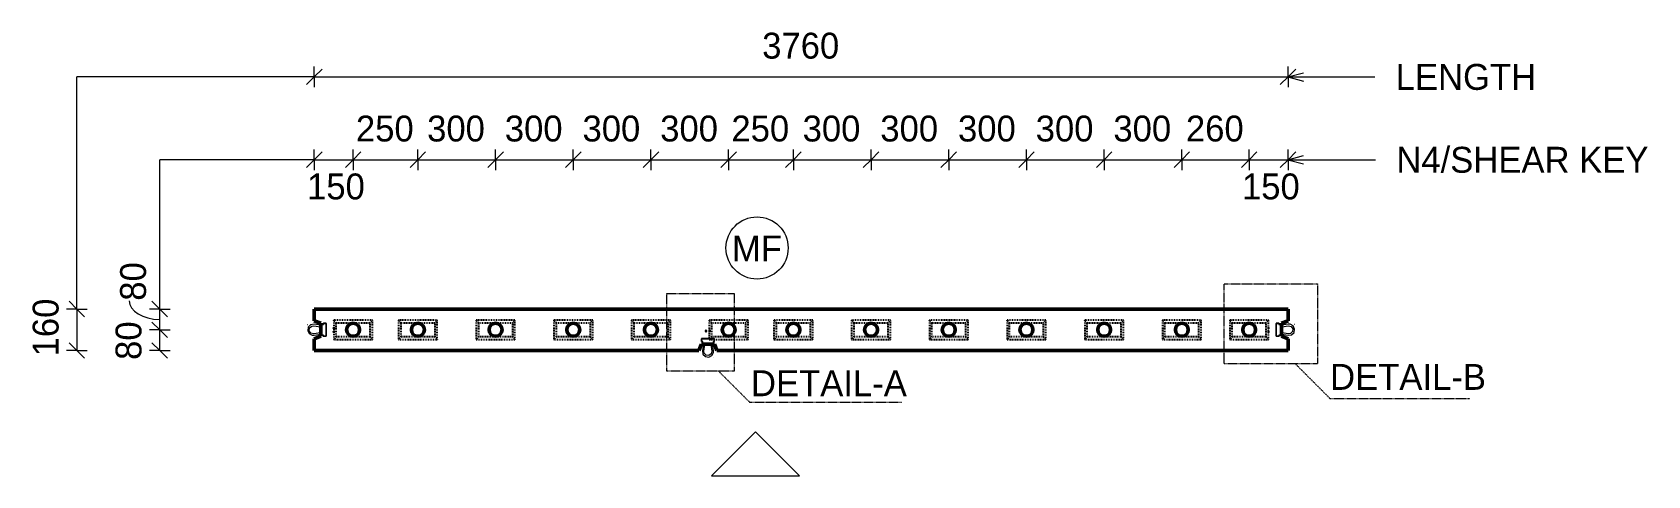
# Model space of a CAD drawing. Header units: millimetres. Extents: x 28381 to 58965, y 1600 to 31954.
# Drawn here: x 36676 to 42914, y 29807 to 31519 of the extents above; entities that cross this region are included whole.
import ezdxf

# ---------------------------------------------------------------- set-up
doc = ezdxf.new("R2010")
doc.units = ezdxf.units.MM
doc.linetypes.add('Dash', pattern=[6.36, 3.18, -3.18])
doc.linetypes.add('Overhead', pattern=[3.97, 2.38, -1.59])
for name, color, linetype, lineweight in [('A-ANNO-DIMS', 211, 'Continuous', 9), ('A-ANNO-DIMS-40', 211, 'Continuous', 9), ('A-DETL-MBND', 5, 'Continuous', 18), ('A-FLOR-OVHD', 1, 'Overhead', 18), ('A-GENM', 13, 'Continuous', 18), ('A-WALL', 113, 'Continuous', 25), ('A-WALL-HDLN', 110, 'Dash', 25), ('G-ANNO-TEXT', 231, 'Continuous', 9)]:
    doc.layers.add(name, color=color, linetype=linetype, lineweight=lineweight)
doc.styles.add('Nirmala UI Semilight', font='NirmalaS.ttf', dxfattribs={"height": 100})
doc.dimstyles.new('Diagonal_-_2_5mm_NI_UI', dxfattribs={"dimscale": 304.8, "dimtxt": 104.736395, "dimasz": 0.19685, "dimexe": 0.131234, "dimexo": 0.0625, "dimgap": 0.131234, "dimtad": 1, "dimdec": 4, "dimzin": 0, "dimdsep": 46, "dimtxsty": 'Nirmala UI Semilight', "dimblk1": 'OBLIQUE', "dimblk2": 'OBLIQUE', "dimsah": 1, "dimcen": 0.09, "dimazin": 0, "dimtfac": 1, "dimtdec": 4, "dimtix": 1, "dimtmove": 0, "dimatfit": 3, "dimfxl": 0.131234, "dimfxlon": 1, "dimtvp": 1, "dimtolj": 1, "dimtzin": 0, "dimarcsym": 2})
doc.dimstyles.new('Diagonal_-_2_5mm_NI_UI_1', dxfattribs={"dimscale": 304.8, "dimtxt": 104.736395, "dimasz": 0.19685, "dimexe": 0.131234, "dimexo": 0.0625, "dimgap": 0.131234, "dimtad": 1, "dimdec": 4, "dimzin": 0, "dimdsep": 46, "dimtxsty": 'Nirmala UI Semilight', "dimblk1": 'OBLIQUE', "dimblk2": 'OBLIQUE', "dimsah": 1, "dimcen": 0.09, "dimazin": 0, "dimtfac": 1, "dimtdec": 4, "dimtix": 1, "dimtmove": 1, "dimatfit": 3, "dimfxl": 0.131234, "dimfxlon": 1, "dimtvp": 1, "dimtolj": 1, "dimtzin": 0, "dimarcsym": 2})
doc.dimstyles.new('Diagonal_-_2_5mm_NI_UI_2', dxfattribs={"dimscale": 304.8, "dimtxt": 104.736395, "dimasz": 0.19685, "dimexe": 0.131234, "dimexo": 0.0625, "dimgap": 0.131234, "dimtad": 1, "dimdec": 4, "dimzin": 0, "dimdsep": 46, "dimtxsty": 'Nirmala UI Semilight', "dimblk1": 'OBLIQUE', "dimblk2": 'OBLIQUE', "dimsah": 1, "dimcen": 0.09, "dimazin": 0, "dimtfac": 1, "dimtdec": 4, "dimtix": 1, "dimtmove": 2, "dimatfit": 3, "dimfxl": 0.131234, "dimfxlon": 1, "dimtvp": 1, "dimtolj": 1, "dimtzin": 0, "dimarcsym": 2})
pattern_1 = [(45, (66477.65, 28501.85), (-100.579, 100.579), []), (45, (66477.65, 28654.24), (-100.579, 100.579), [])]

# ---------------------------------------------------------------- blocks, each defined once
blk = doc.blocks.new('loopbox down bent - Wire Loop-602462-Elevation Top')
at = {"layer": 'A-GENM'}
h = blk.add_hatch(dxfattribs=at)
h.set_pattern_fill('FP_1', color=256, style=0, pattern_type=2)
h.set_pattern_definition(pattern_1)
h.paths.add_polyline_path([(66918, 30346.2), (66918, 30350.2), (66917.2, 30348.9), (66917.2, 30346.2)])
h.paths.add_polyline_path([(66928.4, 30345.4), (66928.4, 30346.2), (66918, 30346.2), (66918, 30345.4), (66927.6, 30345.4)])
h.paths.add_polyline_path([(66918, 30394.6), (66917.2, 30394.6), (66917.2, 30391.9), (66918, 30390.6)])
h.paths.add_polyline_path([(66928.4, 30394.6), (66928.4, 30395.4), (66918, 30395.4), (66918, 30394.6), (66927.6, 30394.6)])
h.paths.add_polyline_path([(66928.4, 30346.2), (66929.2, 30346.2), (66929.2, 30394.6), (66928.4, 30394.6), (66928.4, 30359.9)])
h.paths.add_polyline_path([(66908, 30350.2), (66908, 30352.2), (66907.2, 30352.2), (66907.2, 30350.6)])
h.paths.add_polyline_path([(66916.7, 30349.4), (66918, 30350.2), (66908, 30350.2), (66908.4, 30349.4)])
h.paths.add_polyline_path([(66908, 30388.6), (66908, 30390.6), (66907.2, 30390.2), (66907.2, 30388.6)])
h.paths.add_polyline_path([(66918, 30390.6), (66916.7, 30391.4), (66908.4, 30391.4), (66908, 30390.6)])
for p, q in [((66857.2, 30390.6), (66858, 30390.6)), ((66881.1, 30385.7), (66907.5, 30381.8)), ((66908, 30387.9), (66882, 30391.7)), ((66907.2, 30390.2), (66907.2, 30388.6)), ((66907.2, 30388.6), (66908, 30388.6)), ((66907.5, 30381.8), (66908, 30381.7)), ((66908, 30388.6), (66908, 30390.6)), ((66908, 30390.6), (66918, 30390.6)), ((66916.7, 30391.4), (66908.4, 30391.4)), ((66917.2, 30394.6), (66917.2, 30391.9)), ((66928.4, 30395.4), (66918, 30395.4)), ((66918, 30390.6), (66918, 30394.6)), ((66918, 30394.6), (66928.4, 30394.6)), ((66928.4, 30394.6), (66928.4, 30346.2)), ((66929.2, 30346.2), (66929.2, 30394.6)), ((66955.3, 30378.6), (66955.3, 30377.1)), ((66961.3, 30377.1), (66961.3, 30378.6)), ((66907.5, 30359), (66881.1, 30355.1)), ((66882, 30349.1), (66908, 30352.9)), ((66908, 30352.2), (66907.2, 30352.2)), ((66907.2, 30352.2), (66907.2, 30350.6)), ((66908, 30359), (66907.5, 30359)), ((66907.6, 30358.1), (66907.5, 30359)), ((66907.7, 30357.5), (66907.6, 30358.1)), ((66907.8, 30356.7), (66907.7, 30357.5)), ((66908, 30355.2), (66907.8, 30356.7)), ((66908, 30350.2), (66908, 30352.2)), ((66918, 30350.2), (66908, 30350.2)), ((66908.4, 30349.4), (66916.7, 30349.4)), ((66917.2, 30348.9), (66917.2, 30346.2)), ((66918, 30346.2), (66918, 30350.2)), ((66928.4, 30346.2), (66918, 30346.2)), ((66918, 30345.4), (66928.4, 30345.4)), ((66955.3, 30363), (66955.3, 30361.4)), ((66961.3, 30361.4), (66961.3, 30363))]:
    blk.add_line(p, q, dxfattribs=at)
at = {"layer": 'A-GENM', "flags": 128}
for points in [[(66882, 30391.7), (66869, 30389.6), (66859.7, 30380.3), (66857.5, 30367.3), (66863.2, 30355.5), (66874.8, 30349.2), (66882, 30349.1)], [(66881.1, 30355.1), (66870.3, 30357.5), (66863.9, 30366.5), (66865.1, 30377.5), (66873.4, 30384.9), (66881.1, 30385.7)], [(66961.3, 30377.1), (66961.2, 30377.8), (66960.9, 30378.4), (66960.5, 30379), (66960, 30379.5), (66959.4, 30379.8), (66958.7, 30380), (66957.9, 30380), (66957.2, 30379.8), (66956.6, 30379.5), (66956.1, 30379), (66955.7, 30378.4), (66955.4, 30377.8), (66955.3, 30377.1)], [(66955.3, 30377.1), (66955.4, 30376.3), (66955.7, 30375.7), (66956.1, 30375.1), (66956.6, 30374.6), (66957.2, 30374.3), (66957.9, 30374.1), (66958.7, 30374.1), (66959.4, 30374.3), (66960, 30374.6), (66960.5, 30375.1), (66960.9, 30375.7), (66961.2, 30376.3), (66961.3, 30377.1)], [(66961.3, 30363), (66961.2, 30363.7), (66960.9, 30364.3), (66960.5, 30364.9), (66960, 30365.4), (66959.4, 30365.7), (66958.7, 30365.9), (66957.9, 30365.9), (66957.2, 30365.7), (66956.6, 30365.4), (66956.1, 30364.9), (66955.7, 30364.3), (66955.4, 30363.7), (66955.3, 30363)], [(66955.3, 30363), (66955.4, 30362.2), (66955.7, 30361.6), (66956.1, 30361), (66956.6, 30360.5), (66957.2, 30360.2), (66957.9, 30360), (66958.7, 30360), (66959.4, 30360.2), (66960, 30360.5), (66960.5, 30361), (66960.9, 30361.6), (66961.2, 30362.2), (66961.3, 30363)]]:
    blk.add_lwpolyline(points, dxfattribs=at)
at = {"layer": 'A-GENM'}
for centre, radius, start, end in [((66908.4, 30390.2), 1.2, 90, 180), ((66916.7, 30391.9), 0.5, 270, 0), ((66918, 30394.6), 0.8, 90, 180), ((66928.4, 30394.6), 0.8, 0, 90), ((66908.4, 30350.6), 1.2, 180, 270), ((66916.7, 30348.9), 0.5, 0, 90), ((66918, 30346.2), 0.8, 180, 270.00004), ((66928.4, 30346.2), 0.8, 270, 0)]:
    blk.add_arc(centre, radius, start, end, dxfattribs=at)
blk = doc.blocks.new('loopbox down bent - Wire Loop-600440-Elevation Top')
at = {"layer": 'A-GENM'}
h = blk.add_hatch(dxfattribs=at)
h.set_pattern_fill('FP_1', color=256, style=0, pattern_type=2)
h.set_pattern_definition(pattern_1)
h.paths.add_polyline_path([(70608, 30346.2), (70608.8, 30346.2), (70608.8, 30348.9), (70608, 30350.2)])
h.paths.add_polyline_path([(70597.6, 30345.4), (70608, 30345.4), (70608, 30346.2), (70597.6, 30346.2)])
h.paths.add_polyline_path([(70608, 30394.6), (70608, 30390.6), (70608.8, 30391.9), (70608.8, 30394.6)])
h.paths.add_polyline_path([(70597.6, 30394.6), (70608, 30394.6), (70608, 30395.4), (70597.6, 30395.4)])
h.paths.add_polyline_path([(70597.6, 30346.2), (70597.6, 30394.6), (70596.8, 30394.6), (70596.8, 30346.2)])
h.paths.add_polyline_path([(70618, 30350.2), (70618.8, 30350.6), (70618.8, 30352.2), (70618, 30352.2)])
h.paths.add_polyline_path([(70617.6, 30349.4), (70618, 30350.2), (70608, 30350.2), (70609.3, 30349.4)])
h.paths.add_polyline_path([(70618, 30388.6), (70618.8, 30388.6), (70618.8, 30390.2), (70618, 30390.6)])
h.paths.add_polyline_path([(70608, 30390.6), (70618, 30390.6), (70617.6, 30391.4), (70609.3, 30391.4)])
for p, q in [((70564.8, 30378.6), (70564.8, 30377.1)), ((70570.8, 30377.1), (70570.8, 30378.6)), ((70596.8, 30394.6), (70596.8, 30346.2)), ((70608, 30395.4), (70597.6, 30395.4)), ((70597.6, 30346.2), (70597.6, 30394.6)), ((70597.6, 30394.6), (70608, 30394.6)), ((70608, 30394.6), (70608, 30390.6)), ((70608, 30390.6), (70618, 30390.6)), ((70608.8, 30391.9), (70608.8, 30394.6)), ((70617.6, 30391.4), (70609.3, 30391.4)), ((70644.1, 30391.7), (70618, 30387.9)), ((70618, 30390.6), (70618, 30388.6)), ((70618, 30388.6), (70618.8, 30388.6)), ((70618, 30381.7), (70618.6, 30381.8)), ((70618.6, 30381.8), (70645, 30385.7)), ((70618.8, 30388.6), (70618.8, 30390.2)), ((70668.9, 30390.6), (70668.1, 30390.6)), ((70564.8, 30363), (70564.8, 30361.4)), ((70570.8, 30361.4), (70570.8, 30363)), ((70608, 30346.2), (70597.6, 30346.2)), ((70597.6, 30345.4), (70608, 30345.4)), ((70618, 30350.2), (70608, 30350.2)), ((70608, 30350.2), (70608, 30346.2)), ((70608.8, 30346.2), (70608.8, 30348.9)), ((70609.3, 30349.4), (70617.6, 30349.4)), ((70618.6, 30359), (70618, 30359)), ((70618, 30352.9), (70644.1, 30349.1)), ((70618.8, 30352.2), (70618, 30352.2)), ((70618, 30352.2), (70618, 30350.2)), ((70618.3, 30356.7), (70618.1, 30355.2)), ((70618.4, 30357.5), (70618.3, 30356.7)), ((70618.5, 30358.1), (70618.4, 30357.5)), ((70618.6, 30359), (70618.5, 30358.1)), ((70645, 30355.1), (70618.6, 30359)), ((70618.8, 30350.6), (70618.8, 30352.2))]:
    blk.add_line(p, q, dxfattribs=at)
at = {"layer": 'A-GENM', "flags": 128}
for points in [[(70570.8, 30377.1), (70570.7, 30377.8), (70570.4, 30378.4), (70570, 30379), (70569.5, 30379.5), (70568.8, 30379.8), (70568.1, 30380), (70567.4, 30380), (70566.7, 30379.8), (70566.1, 30379.5), (70565.6, 30379), (70565.1, 30378.4), (70564.9, 30377.8), (70564.8, 30377.1)], [(70644.1, 30349.1), (70657.1, 30351.2), (70666.4, 30360.5), (70668.6, 30373.4), (70662.9, 30385.3), (70651.3, 30391.6), (70644.1, 30391.7)], [(70645, 30385.7), (70655.8, 30383.3), (70662.2, 30374.3), (70661, 30363.3), (70652.7, 30355.9), (70645, 30355.1)], [(70564.8, 30377.1), (70564.9, 30376.3), (70565.1, 30375.7), (70565.6, 30375.1), (70566.1, 30374.6), (70566.7, 30374.3), (70567.4, 30374.1), (70568.1, 30374.1), (70568.8, 30374.3), (70569.5, 30374.6), (70570, 30375.1), (70570.4, 30375.7), (70570.7, 30376.3), (70570.8, 30377.1)], [(70570.8, 30363), (70570.7, 30363.7), (70570.4, 30364.3), (70570, 30364.9), (70569.5, 30365.4), (70568.8, 30365.7), (70568.1, 30365.9), (70567.4, 30365.9), (70566.7, 30365.7), (70566.1, 30365.4), (70565.6, 30364.9), (70565.1, 30364.3), (70564.9, 30363.7), (70564.8, 30363)], [(70564.8, 30363), (70564.9, 30362.2), (70565.1, 30361.6), (70565.6, 30361), (70566.1, 30360.5), (70566.7, 30360.2), (70567.4, 30360), (70568.1, 30360), (70568.8, 30360.2), (70569.5, 30360.5), (70570, 30361), (70570.4, 30361.6), (70570.7, 30362.2), (70570.8, 30363)]]:
    blk.add_lwpolyline(points, dxfattribs=at)
at = {"layer": 'A-GENM'}
for centre, radius, start, end in [((70597.6, 30394.6), 0.8, 90, 180), ((70608, 30394.6), 0.8, 0, 90), ((70609.3, 30391.9), 0.5, 180, 270), ((70617.6, 30390.2), 1.2, 0, 90), ((70597.6, 30346.2), 0.8, 180, 270), ((70608, 30346.2), 0.8, 269.99996, 0), ((70609.3, 30348.9), 0.5, 90, 180), ((70617.6, 30350.6), 1.2, 270, 0)]:
    blk.add_arc(centre, radius, start, end, dxfattribs=at)
blk = doc.blocks.new('loopbox down bent - Wire Loop-V5-Elevation Top')
at = {"layer": 'A-GENM'}
for p, q in [((68378, 30335.8), (68378, 30325.4)), ((68427.2, 30336.6), (68378.8, 30336.6)), ((68378.8, 30325.4), (68378.8, 30335.8)), ((68378.8, 30335.8), (68427.2, 30335.8)), ((68382.8, 30325.4), (68378.8, 30325.4)), ((68378.8, 30324.6), (68381.5, 30324.6)), ((68385.5, 30315.4), (68381.7, 30289.3)), ((68382, 30324.1), (68382, 30315.8)), ((68382.8, 30315.4), (68382.8, 30325.4)), ((68384.8, 30315.4), (68382.8, 30315.4)), ((68384.8, 30314.6), (68384.8, 30315.4)), ((68391.6, 30314.9), (68391.7, 30315.4)), ((68395.6, 30368.6), (68394.1, 30368.6)), ((68394.1, 30362.7), (68395.6, 30362.7)), ((68411.2, 30368.6), (68409.7, 30368.6)), ((68409.7, 30362.7), (68411.2, 30362.7)), ((68414.4, 30315.4), (68414.5, 30314.8)), ((68424.4, 30289.3), (68420.5, 30315.4)), ((68423.2, 30315.4), (68421.2, 30315.4)), ((68421.2, 30315.4), (68421.2, 30314.6)), ((68427.2, 30325.4), (68423.2, 30325.4)), ((68423.2, 30325.4), (68423.2, 30315.4)), ((68424, 30315.8), (68424, 30324.1)), ((68424.5, 30324.6), (68427.2, 30324.6)), ((68427.2, 30335.8), (68427.2, 30325.4)), ((68428, 30325.4), (68428, 30335.8)), ((68383.2, 30314.6), (68384.8, 30314.6)), ((68387.7, 30288.4), (68391.6, 30314.9)), ((68389.4, 30315.2), (68387.8, 30315.3)), ((68390.1, 30315.1), (68389.4, 30315.2)), ((68390.7, 30315), (68390.1, 30315.1)), ((68391.6, 30314.9), (68390.7, 30315)), ((68414.5, 30314.8), (68418.3, 30288.4)), ((68421.2, 30314.6), (68422.8, 30314.6)), ((68423.2, 30264.5), (68423.2, 30265.3))]:
    blk.add_line(p, q, dxfattribs=at)
at = {"layer": 'A-GENM', "flags": 128}
for points in [[(68395.6, 30368.6), (68394.9, 30368.5), (68394.2, 30368.3), (68393.6, 30367.9), (68393.1, 30367.3), (68392.8, 30366.7), (68392.6, 30366), (68392.6, 30365.3), (68392.8, 30364.6), (68393.1, 30364), (68393.6, 30363.4), (68394.2, 30363), (68394.9, 30362.8), (68395.6, 30362.7)], [(68395.6, 30362.7), (68396.3, 30362.8), (68397, 30363), (68397.6, 30363.4), (68398.1, 30364), (68398.4, 30364.6), (68398.6, 30365.3), (68398.6, 30366), (68398.4, 30366.7), (68398.1, 30367.3), (68397.6, 30367.9), (68397, 30368.3), (68396.3, 30368.5), (68395.6, 30368.6)], [(68409.7, 30368.6), (68409, 30368.5), (68408.3, 30368.3), (68407.7, 30367.9), (68407.2, 30367.3), (68406.9, 30366.7), (68406.7, 30366), (68406.7, 30365.3), (68406.9, 30364.6), (68407.2, 30364), (68407.7, 30363.4), (68408.3, 30363), (68409, 30362.8), (68409.7, 30362.7)], [(68409.7, 30362.7), (68410.4, 30362.8), (68411.1, 30363), (68411.7, 30363.4), (68412.2, 30364), (68412.5, 30364.6), (68412.7, 30365.3), (68412.7, 30366), (68412.5, 30366.7), (68412.2, 30367.3), (68411.7, 30367.9), (68411.1, 30368.3), (68410.4, 30368.5), (68409.7, 30368.6)], [(68381.7, 30289.3), (68383.9, 30276.4), (68393.1, 30267), (68406.1, 30264.9), (68417.9, 30270.6), (68424.2, 30282.1), (68424.4, 30289.3)], [(68418.3, 30288.4), (68415.9, 30277.6), (68406.9, 30271.2), (68395.9, 30272.4), (68388.6, 30280.7), (68387.7, 30288.4)]]:
    blk.add_lwpolyline(points, dxfattribs=at)
at = {"layer": 'A-GENM'}
for centre, radius, start, end in [((68378.8, 30335.8), 0.8, 90, 180), ((68378.8, 30325.4), 0.8, 179.99996, 270), ((68381.5, 30324.1), 0.5, 0, 90), ((68383.2, 30315.8), 1.2, 180, 270), ((68422.8, 30315.8), 1.2, 270, 0), ((68424.5, 30324.1), 0.5, 90, 180), ((68427.2, 30335.8), 0.8, 0, 90), ((68427.2, 30325.4), 0.8, 270, 0)]:
    blk.add_arc(centre, radius, start, end, dxfattribs=at)
blk = doc.blocks.new('DIMBLOCK17-Elevation Top')
at = {"layer": 'A-ANNO-DIMS-40'}
for p, q in [((37765.1, 31346.9), (37765.1, 31386.9)), ((37765.1, 31346.9), (37795.1, 31376.9)), ((41525.1, 31346.9), (41525.1, 31386.9)), ((41525.1, 31346.9), (41555.1, 31376.9)), ((37765.1, 31346.9), (37735.1, 31316.9)), ((37765.1, 31346.9), (41525.1, 31346.9)), ((37765.1, 31346.9), (37765.1, 31306.9)), ((41525.1, 31346.9), (41495.1, 31316.9)), ((41525.1, 31346.9), (41525.1, 31306.9))]:
    blk.add_line(p, q, dxfattribs=at)
at = {"layer": 'A-ANNO-DIMS-40', "color": 0, "insert": (39494.6, 31517.4), "char_height": 100, "width": 361.055, "attachment_point": 1, "line_spacing_factor": 1.142579, "style": 'Nirmala UI Semilight'}
blk.add_mtext('3760', dxfattribs=at)
blk = doc.blocks.new('_Oblique')
at = {"color": 0, "linetype": 'ByBlock', "lineweight": -2}
blk.add_line((-0.5, -0.5), (0.5, 0.5), dxfattribs=at)
blk = doc.blocks.new('DIMBLOCK18-Elevation Top')
at = {"layer": 'A-ANNO-DIMS-40'}
for p, q in [((36848.2, 30450.4), (36808.2, 30450.4)), ((36848.2, 30450.4), (36818.2, 30480.4)), ((36848.2, 30450.4), (36848.2, 30290.4)), ((36848.2, 30450.4), (36878.2, 30420.4)), ((36848.2, 30450.4), (36888.2, 30450.4)), ((36848.2, 30290.4), (36818.2, 30320.4)), ((36848.2, 30290.4), (36808.2, 30290.4)), ((36848.2, 30290.4), (36878.2, 30260.4)), ((36848.2, 30290.4), (36888.2, 30290.4))]:
    blk.add_line(p, q, dxfattribs=at)
at = {"layer": 'A-ANNO-DIMS-40', "color": 0, "insert": (36677.7, 30267.6), "char_height": 100, "width": 246.797, "attachment_point": 1, "rotation": 90, "line_spacing_factor": 1.142579, "style": 'Nirmala UI Semilight'}
blk.add_mtext('160', dxfattribs=at)
blk = doc.blocks.new('DIMBLOCK19-Elevation Top')
at = {"layer": 'A-ANNO-DIMS-40'}
for p, q in [((37765.1, 31026.9), (37765.1, 31066.9)), ((37915.1, 31026.9), (37915.1, 31066.9)), ((37765.1, 31026.9), (37735.1, 30996.9)), ((37765.1, 31026.9), (37795.1, 31056.9)), ((37765.1, 31026.9), (37915.1, 31026.9)), ((37765.1, 31026.9), (37765.1, 30986.9)), ((37915.1, 31026.9), (37885.1, 30996.9)), ((37915.1, 31026.9), (37945.1, 31056.9)), ((37915.1, 31026.9), (37915.1, 30986.9))]:
    blk.add_line(p, q, dxfattribs=at)
at = {"layer": 'A-ANNO-DIMS-40', "color": 0, "insert": (37737.2, 30973.9), "char_height": 100, "width": 246.797, "attachment_point": 1, "line_spacing_factor": 1.142579, "style": 'Nirmala UI Semilight'}
blk.add_mtext('150', dxfattribs=at)
blk = doc.blocks.new('DIMBLOCK20-Elevation Top')
at = {"layer": 'A-ANNO-DIMS-40'}
for p, q in [((37915.1, 31026.9), (37915.1, 31066.9)), ((38165.1, 31026.9), (38165.1, 31066.9)), ((37915.1, 31026.9), (37885.1, 30996.9)), ((37915.1, 31026.9), (37945.1, 31056.9)), ((37915.1, 31026.9), (38165.1, 31026.9)), ((37915.1, 31026.9), (37915.1, 30986.9)), ((38165.1, 31026.9), (38135.1, 30996.9)), ((38165.1, 31026.9), (38195.1, 31056.9)), ((38165.1, 31026.9), (38165.1, 30986.9))]:
    blk.add_line(p, q, dxfattribs=at)
at = {"layer": 'A-ANNO-DIMS-40', "color": 0, "insert": (37925.8, 31197.4), "char_height": 100, "width": 274.219, "attachment_point": 1, "line_spacing_factor": 1.142579, "style": 'Nirmala UI Semilight'}
blk.add_mtext('250', dxfattribs=at)
blk = doc.blocks.new('DIMBLOCK21-Elevation Top')
at = {"layer": 'A-ANNO-DIMS-40'}
for p, q in [((38165.1, 31026.9), (38165.1, 31066.9)), ((38465.1, 31026.9), (38465.1, 31066.9)), ((38165.1, 31026.9), (38135.1, 30996.9)), ((38165.1, 31026.9), (38195.1, 31056.9)), ((38165.1, 31026.9), (38465.1, 31026.9)), ((38165.1, 31026.9), (38165.1, 30986.9)), ((38465.1, 31026.9), (38435.1, 30996.9)), ((38465.1, 31026.9), (38495.1, 31056.9)), ((38465.1, 31026.9), (38465.1, 30986.9))]:
    blk.add_line(p, q, dxfattribs=at)
at = {"layer": 'A-ANNO-DIMS-40', "color": 0, "insert": (38200.8, 31197.4), "char_height": 100, "width": 274.219, "attachment_point": 1, "line_spacing_factor": 1.142579, "style": 'Nirmala UI Semilight'}
blk.add_mtext('300', dxfattribs=at)
blk = doc.blocks.new('DIMBLOCK22-Elevation Top')
at = {"layer": 'A-ANNO-DIMS-40'}
for p, q in [((38465.1, 31026.9), (38465.1, 31066.9)), ((38765.1, 31026.9), (38765.1, 31066.9)), ((38465.1, 31026.9), (38435.1, 30996.9)), ((38465.1, 31026.9), (38495.1, 31056.9)), ((38465.1, 31026.9), (38765.1, 31026.9)), ((38465.1, 31026.9), (38465.1, 30986.9)), ((38765.1, 31026.9), (38735.1, 30996.9)), ((38765.1, 31026.9), (38795.1, 31056.9)), ((38765.1, 31026.9), (38765.1, 30986.9))]:
    blk.add_line(p, q, dxfattribs=at)
at = {"layer": 'A-ANNO-DIMS-40', "color": 0, "insert": (38500.8, 31197.4), "char_height": 100, "width": 274.219, "attachment_point": 1, "line_spacing_factor": 1.142579, "style": 'Nirmala UI Semilight'}
blk.add_mtext('300', dxfattribs=at)
blk = doc.blocks.new('DIMBLOCK23-Elevation Top')
at = {"layer": 'A-ANNO-DIMS-40'}
for p, q in [((38765.1, 31026.9), (38765.1, 31066.9)), ((39065.1, 31026.9), (39065.1, 31066.9)), ((38765.1, 31026.9), (38735.1, 30996.9)), ((38765.1, 31026.9), (38795.1, 31056.9)), ((38765.1, 31026.9), (39065.1, 31026.9)), ((38765.1, 31026.9), (38765.1, 30986.9)), ((39065.1, 31026.9), (39035.1, 30996.9)), ((39065.1, 31026.9), (39095.1, 31056.9)), ((39065.1, 31026.9), (39065.1, 30986.9))]:
    blk.add_line(p, q, dxfattribs=at)
at = {"layer": 'A-ANNO-DIMS-40', "color": 0, "insert": (38800.8, 31197.4), "char_height": 100, "width": 274.219, "attachment_point": 1, "line_spacing_factor": 1.142579, "style": 'Nirmala UI Semilight'}
blk.add_mtext('300', dxfattribs=at)
blk = doc.blocks.new('DIMBLOCK24-Elevation Top')
at = {"layer": 'A-ANNO-DIMS-40'}
for p, q in [((39065.1, 31026.9), (39065.1, 31066.9)), ((39365.1, 31026.9), (39365.1, 31066.9)), ((39065.1, 31026.9), (39035.1, 30996.9)), ((39065.1, 31026.9), (39095.1, 31056.9)), ((39065.1, 31026.9), (39365.1, 31026.9)), ((39065.1, 31026.9), (39065.1, 30986.9)), ((39365.1, 31026.9), (39335.1, 30996.9)), ((39365.1, 31026.9), (39395.1, 31056.9)), ((39365.1, 31026.9), (39365.1, 30986.9))]:
    blk.add_line(p, q, dxfattribs=at)
at = {"layer": 'A-ANNO-DIMS-40', "color": 0, "insert": (39100.8, 31197.4), "char_height": 100, "width": 274.219, "attachment_point": 1, "line_spacing_factor": 1.142579, "style": 'Nirmala UI Semilight'}
blk.add_mtext('300', dxfattribs=at)
blk = doc.blocks.new('DIMBLOCK25-Elevation Top')
at = {"layer": 'A-ANNO-DIMS-40'}
for p, q in [((39365.1, 31026.9), (39365.1, 31066.9)), ((39615.1, 31026.9), (39615.1, 31066.9)), ((39365.1, 31026.9), (39335.1, 30996.9)), ((39365.1, 31026.9), (39395.1, 31056.9)), ((39365.1, 31026.9), (39615.1, 31026.9)), ((39365.1, 31026.9), (39365.1, 30986.9)), ((39615.1, 31026.9), (39585.1, 30996.9)), ((39615.1, 31026.9), (39645.1, 31056.9)), ((39615.1, 31026.9), (39615.1, 30986.9))]:
    blk.add_line(p, q, dxfattribs=at)
at = {"layer": 'A-ANNO-DIMS-40', "color": 0, "insert": (39375.8, 31197.4), "char_height": 100, "width": 274.219, "attachment_point": 1, "line_spacing_factor": 1.142579, "style": 'Nirmala UI Semilight'}
blk.add_mtext('250', dxfattribs=at)
blk = doc.blocks.new('DIMBLOCK26-Elevation Top')
at = {"layer": 'A-ANNO-DIMS-40'}
for p, q in [((39615.1, 31026.9), (39615.1, 31066.9)), ((39915.1, 31026.9), (39915.1, 31066.9)), ((39615.1, 31026.9), (39585.1, 30996.9)), ((39615.1, 31026.9), (39645.1, 31056.9)), ((39615.1, 31026.9), (39915.1, 31026.9)), ((39615.1, 31026.9), (39615.1, 30986.9)), ((39915.1, 31026.9), (39885.1, 30996.9)), ((39915.1, 31026.9), (39945.1, 31056.9)), ((39915.1, 31026.9), (39915.1, 30986.9))]:
    blk.add_line(p, q, dxfattribs=at)
at = {"layer": 'A-ANNO-DIMS-40', "color": 0, "insert": (39650.8, 31197.4), "char_height": 100, "width": 274.219, "attachment_point": 1, "line_spacing_factor": 1.142579, "style": 'Nirmala UI Semilight'}
blk.add_mtext('300', dxfattribs=at)
blk = doc.blocks.new('DIMBLOCK27-Elevation Top')
at = {"layer": 'A-ANNO-DIMS-40'}
for p, q in [((39915.1, 31026.9), (39915.1, 31066.9)), ((40215.1, 31026.9), (40215.1, 31066.9)), ((39915.1, 31026.9), (39885.1, 30996.9)), ((39915.1, 31026.9), (39945.1, 31056.9)), ((39915.1, 31026.9), (40215.1, 31026.9)), ((39915.1, 31026.9), (39915.1, 30986.9)), ((40215.1, 31026.9), (40185.1, 30996.9)), ((40215.1, 31026.9), (40245.1, 31056.9)), ((40215.1, 31026.9), (40215.1, 30986.9))]:
    blk.add_line(p, q, dxfattribs=at)
at = {"layer": 'A-ANNO-DIMS-40', "color": 0, "insert": (39950.8, 31197.4), "char_height": 100, "width": 274.219, "attachment_point": 1, "line_spacing_factor": 1.142579, "style": 'Nirmala UI Semilight'}
blk.add_mtext('300', dxfattribs=at)
blk = doc.blocks.new('DIMBLOCK28-Elevation Top')
at = {"layer": 'A-ANNO-DIMS-40'}
for p, q in [((40215.1, 31026.9), (40215.1, 31066.9)), ((40515.1, 31026.9), (40515.1, 31066.9)), ((40215.1, 31026.9), (40185.1, 30996.9)), ((40215.1, 31026.9), (40245.1, 31056.9)), ((40215.1, 31026.9), (40515.1, 31026.9)), ((40215.1, 31026.9), (40215.1, 30986.9)), ((40515.1, 31026.9), (40485.1, 30996.9)), ((40515.1, 31026.9), (40545.1, 31056.9)), ((40515.1, 31026.9), (40515.1, 30986.9))]:
    blk.add_line(p, q, dxfattribs=at)
at = {"layer": 'A-ANNO-DIMS-40', "color": 0, "insert": (40250.8, 31197.4), "char_height": 100, "width": 274.219, "attachment_point": 1, "line_spacing_factor": 1.142579, "style": 'Nirmala UI Semilight'}
blk.add_mtext('300', dxfattribs=at)
blk = doc.blocks.new('DIMBLOCK29-Elevation Top')
at = {"layer": 'A-ANNO-DIMS-40'}
for p, q in [((40515.1, 31026.9), (40515.1, 31066.9)), ((40815.1, 31026.9), (40815.1, 31066.9)), ((40515.1, 31026.9), (40485.1, 30996.9)), ((40515.1, 31026.9), (40545.1, 31056.9)), ((40515.1, 31026.9), (40815.1, 31026.9)), ((40515.1, 31026.9), (40515.1, 30986.9)), ((40815.1, 31026.9), (40785.1, 30996.9)), ((40815.1, 31026.9), (40845.1, 31056.9)), ((40815.1, 31026.9), (40815.1, 30986.9))]:
    blk.add_line(p, q, dxfattribs=at)
at = {"layer": 'A-ANNO-DIMS-40', "color": 0, "insert": (40550.8, 31197.4), "char_height": 100, "width": 274.219, "attachment_point": 1, "line_spacing_factor": 1.142579, "style": 'Nirmala UI Semilight'}
blk.add_mtext('300', dxfattribs=at)
blk = doc.blocks.new('DIMBLOCK30-Elevation Top')
at = {"layer": 'A-ANNO-DIMS-40'}
for p, q in [((40815.1, 31026.9), (40815.1, 31066.9)), ((41115.1, 31026.9), (41115.1, 31066.9)), ((40815.1, 31026.9), (40785.1, 30996.9)), ((40815.1, 31026.9), (40845.1, 31056.9)), ((40815.1, 31026.9), (41115.1, 31026.9)), ((40815.1, 31026.9), (40815.1, 30986.9)), ((41115.1, 31026.9), (41085.1, 30996.9)), ((41115.1, 31026.9), (41145.1, 31056.9)), ((41115.1, 31026.9), (41115.1, 30986.9))]:
    blk.add_line(p, q, dxfattribs=at)
at = {"layer": 'A-ANNO-DIMS-40', "color": 0, "insert": (40850.8, 31197.4), "char_height": 100, "width": 274.219, "attachment_point": 1, "line_spacing_factor": 1.142579, "style": 'Nirmala UI Semilight'}
blk.add_mtext('300', dxfattribs=at)
blk = doc.blocks.new('DIMBLOCK31-Elevation Top')
at = {"layer": 'A-ANNO-DIMS-40'}
for p, q in [((41115.1, 31026.9), (41115.1, 31066.9)), ((41375.1, 31026.9), (41375.1, 31066.9)), ((41115.1, 31026.9), (41085.1, 30996.9)), ((41115.1, 31026.9), (41145.1, 31056.9)), ((41115.1, 31026.9), (41375.1, 31026.9)), ((41115.1, 31026.9), (41115.1, 30986.9)), ((41375.1, 31026.9), (41345.1, 30996.9)), ((41375.1, 31026.9), (41405.1, 31056.9)), ((41375.1, 31026.9), (41375.1, 30986.9))]:
    blk.add_line(p, q, dxfattribs=at)
at = {"layer": 'A-ANNO-DIMS-40', "color": 0, "insert": (41130.8, 31197.4), "char_height": 100, "width": 274.219, "attachment_point": 1, "line_spacing_factor": 1.142579, "style": 'Nirmala UI Semilight'}
blk.add_mtext('260', dxfattribs=at)
blk = doc.blocks.new('DIMBLOCK32-Elevation Top')
at = {"layer": 'A-ANNO-DIMS-40'}
for p, q in [((41375.1, 31026.9), (41375.1, 31066.9)), ((41525.1, 31026.9), (41525.1, 31066.9)), ((41375.1, 31026.9), (41345.1, 30996.9)), ((41375.1, 31026.9), (41405.1, 31056.9)), ((41375.1, 31026.9), (41525.1, 31026.9)), ((41375.1, 31026.9), (41375.1, 30986.9)), ((41525.1, 31026.9), (41495.1, 30996.9)), ((41525.1, 31026.9), (41555.1, 31056.9)), ((41525.1, 31026.9), (41525.1, 30986.9))]:
    blk.add_line(p, q, dxfattribs=at)
at = {"layer": 'A-ANNO-DIMS-40', "color": 0, "insert": (41347.2, 30973.9), "char_height": 100, "width": 246.797, "attachment_point": 1, "line_spacing_factor": 1.142579, "style": 'Nirmala UI Semilight'}
blk.add_mtext('150', dxfattribs=at)
blk = doc.blocks.new('DIMBLOCK33-Elevation Top')
at = {"layer": 'A-ANNO-DIMS-40'}
for p, q in [((37168.2, 30370.4), (37138.2, 30400.4)), ((37168.2, 30370.4), (37128.2, 30370.4)), ((37168.2, 30290.4), (37138.2, 30320.4)), ((37168.2, 30290.4), (37168.2, 30370.4)), ((37168.2, 30370.4), (37198.2, 30340.4)), ((37168.2, 30370.4), (37208.2, 30370.4)), ((37168.2, 30290.4), (37128.2, 30290.4)), ((37168.2, 30290.4), (37198.2, 30260.4)), ((37168.2, 30290.4), (37208.2, 30290.4))]:
    blk.add_line(p, q, dxfattribs=at)
at = {"layer": 'A-ANNO-DIMS-40', "color": 0, "insert": (36997.7, 30254.2), "char_height": 100, "width": 182.813, "attachment_point": 1, "rotation": 90, "line_spacing_factor": 1.142579, "style": 'Nirmala UI Semilight'}
blk.add_mtext('80', dxfattribs=at)
blk = doc.blocks.new('DIMBLOCK34-Elevation Top')
at = {"layer": 'A-ANNO-DIMS-40'}
for p, q in [((37168.2, 30450.4), (37128.2, 30450.4)), ((37168.2, 30450.4), (37138.2, 30480.4)), ((37168.2, 30370.4), (37168.2, 30450.4)), ((37168.2, 30450.4), (37198.2, 30420.4)), ((37168.2, 30450.4), (37208.2, 30450.4)), ((37168.2, 30370.4), (37138.2, 30400.4)), ((37168.2, 30370.4), (37128.2, 30370.4)), ((37168.2, 30370.4), (37198.2, 30340.4)), ((37168.2, 30370.4), (37208.2, 30370.4))]:
    blk.add_line(p, q, dxfattribs=at)
blk.add_ellipse((37168.2, 30482.7), major_axis=(117.7, 0), ratio=0.614235, start_param=3.141593, end_param=4.712389, dxfattribs=at)
at = {"layer": 'A-ANNO-DIMS-40', "color": 0, "insert": (37015.2, 30482.7), "char_height": 100, "width": 182.813, "attachment_point": 1, "rotation": 90, "line_spacing_factor": 1.142579, "style": 'Nirmala UI Semilight'}
blk.add_mtext('80', dxfattribs=at)

msp = doc.modelspace()

# ---------------------------------------------------------------- linework, layer by layer
at = {"layer": 'A-DETL-MBND'}
for p, q in [((36848.19383, 30450.39395), (36848.19383, 31346.92289)), ((37765.06903, 31346.92289), (36848.19383, 31346.92289)), ((37168.19383, 30450.39395), (37168.19383, 31026.92289)), ((37765.06903, 31026.92289), (37168.19383, 31026.92289)), ((39468.98941, 29976.86507), (39299.28379, 29807.15944)), ((39638.69504, 29807.15944), (39468.98941, 29976.86507)), ((39299.28379, 29807.15944), (39638.69504, 29807.15944))]:
    msp.add_line(p, q, dxfattribs=at)
msp.add_circle((39474.76476, 30686.25043), 120, dxfattribs=at)
at = {"layer": 'A-FLOR-OVHD'}
for p, q in [((39126.04027, 30510.92355), (39386.04027, 30510.92355)), ((39126.04027, 30210.92355), (39126.04027, 30510.92355)), ((39386.04027, 30510.92355), (39386.04027, 30210.92355)), ((41278.82152, 30548.42985), (41638.82152, 30548.42985)), ((41278.82152, 30238.42985), (41278.82152, 30548.42985)), ((41638.82152, 30548.42985), (41638.82152, 30238.42985)), ((39386.04027, 30210.92355), (39126.04027, 30210.92355)), ((39326.04027, 30210.92355), (39446.04027, 30090.92355)), ((41638.82152, 30238.42985), (41278.82152, 30238.42985)), ((41553.8998, 30238.42985), (41687.03688, 30105.29277)), ((39446.04027, 30090.92355), (40033.88637, 30090.92355)), ((41687.03688, 30105.29277), (42227.03688, 30105.29277))]:
    msp.add_line(p, q, dxfattribs=at)
at = {"layer": 'A-WALL', "lineweight": 50}
for p, q in [((41525.06903, 30450.39395), (37765.06903, 30450.39395)), ((37765.06903, 30450.39395), (37765.06903, 30405.39395)), ((41525.06903, 30405.39395), (41525.06903, 30450.39395)), ((37765.06903, 30405.39395), (37790.06903, 30395.39395)), ((37790.06903, 30395.39395), (37790.06903, 30345.39395)), ((41500.06903, 30395.39395), (41525.06903, 30405.39395)), ((41500.06903, 30345.39395), (41500.06903, 30395.39395)), ((37790.06903, 30345.39395), (37765.06903, 30335.39395)), ((37765.06903, 30335.39395), (37765.06903, 30290.39395)), ((39250.06903, 30290.39395), (39260.06903, 30315.39395)), ((39260.06903, 30315.39395), (39310.06903, 30315.39395)), ((39310.06903, 30315.39395), (39320.06903, 30290.39395)), ((41525.06903, 30335.39395), (41500.06903, 30345.39395)), ((41525.06903, 30290.39395), (41525.06903, 30335.39395)), ((37765.06903, 30290.39395), (39250.06903, 30290.39395)), ((39320.06903, 30290.39395), (41525.06903, 30290.39395))]:
    msp.add_line(p, q, dxfattribs=at)
for centre, start, end in [((37915.06903, 30370.39395), 90, 270), ((37915.06903, 30370.39395), 270, 90), ((38165.06903, 30370.39395), 90, 270), ((38165.06903, 30370.39395), 270, 90), ((38465.06903, 30370.39395), 90, 270), ((38465.06903, 30370.39395), 270, 90), ((38765.06903, 30370.39395), 90, 270), ((38765.06903, 30370.39395), 270, 90), ((39065.06903, 30370.39395), 90, 270), ((39065.06903, 30370.39395), 270, 90), ((39365.06903, 30370.39395), 90, 270), ((39365.06903, 30370.39395), 270, 90), ((39615.06903, 30370.39395), 90, 270), ((39615.06903, 30370.39395), 270, 90), ((39915.06903, 30370.39395), 90, 270), ((39915.06903, 30370.39395), 270, 90), ((40215.06903, 30370.39395), 90, 270), ((40215.06903, 30370.39395), 270, 90), ((40515.06903, 30370.39395), 90, 270), ((40515.06903, 30370.39395), 270, 90), ((40815.06903, 30370.39395), 90, 270), ((40815.06903, 30370.39395), 270, 90), ((41115.06903, 30370.39395), 90, 270), ((41115.06903, 30370.39395), 270, 90), ((41375.06903, 30370.39395), 90, 270), ((41375.06903, 30370.39395), 270, 90)]:
    msp.add_arc(centre, 25, start, end, dxfattribs=at)
at = {"layer": 'A-WALL-HDLN'}
for p, q in [((37990.06903, 30407.89395), (37840.06903, 30407.89395)), ((37840.06903, 30407.89395), (37840.06903, 30380.06778)), ((37850.06903, 30397.89395), (37840.06903, 30407.89395)), ((37840.06903, 30379.96856), (37840.06903, 30374.14444)), ((37850.06903, 30397.89395), (37980.06903, 30397.89395)), ((37850.06903, 30342.89395), (37850.06903, 30397.89395)), ((37990.06903, 30407.89395), (37980.06903, 30397.89395)), ((37980.06903, 30397.89395), (37980.06903, 30342.89395)), ((37990.06903, 30332.89395), (37990.06903, 30407.89395)), ((38240.06903, 30407.89395), (38090.06903, 30407.89395)), ((38090.06903, 30407.89395), (38090.06903, 30332.89395)), ((38100.06903, 30397.89395), (38090.06903, 30407.89395)), ((38100.06903, 30397.89395), (38230.06903, 30397.89395)), ((38100.06903, 30342.89395), (38100.06903, 30397.89395)), ((38240.06903, 30407.89395), (38230.06903, 30397.89395)), ((38230.06903, 30397.89395), (38230.06903, 30342.89395)), ((38240.06903, 30332.89395), (38240.06903, 30407.89395)), ((38540.06903, 30407.89395), (38390.06903, 30407.89395)), ((38390.06903, 30407.89395), (38390.06903, 30332.89395)), ((38400.06903, 30397.89395), (38390.06903, 30407.89395)), ((38400.06903, 30397.89395), (38530.06903, 30397.89395)), ((38400.06903, 30342.89395), (38400.06903, 30397.89395)), ((38540.06903, 30407.89395), (38530.06903, 30397.89395)), ((38530.06903, 30397.89395), (38530.06903, 30342.89395)), ((38540.06903, 30332.89395), (38540.06903, 30407.89395)), ((38840.06903, 30407.89395), (38690.06903, 30407.89395)), ((38690.06903, 30407.89395), (38690.06903, 30332.89395)), ((38700.06903, 30397.89395), (38690.06903, 30407.89395)), ((38700.06903, 30397.89395), (38830.06903, 30397.89395)), ((38700.06903, 30342.89395), (38700.06903, 30397.89395)), ((38840.06903, 30407.89395), (38830.06903, 30397.89395)), ((38830.06903, 30397.89395), (38830.06903, 30342.89395)), ((38840.06903, 30332.89395), (38840.06903, 30407.89395)), ((39140.06903, 30407.89395), (38990.06903, 30407.89395)), ((38990.06903, 30407.89395), (38990.06903, 30332.89395)), ((39000.06903, 30397.89395), (38990.06903, 30407.89395)), ((39000.06903, 30397.89395), (39130.06903, 30397.89395)), ((39000.06903, 30342.89395), (39000.06903, 30397.89395)), ((39140.06903, 30407.89395), (39130.06903, 30397.89395)), ((39130.06903, 30397.89395), (39130.06903, 30342.89395)), ((39140.06903, 30332.89395), (39140.06903, 30407.89395)), ((39440.06903, 30407.89395), (39290.06903, 30407.89395)), ((39290.06903, 30407.89395), (39290.06903, 30368.16183)), ((39300.06903, 30397.89395), (39290.06903, 30407.89395)), ((39300.06903, 30397.89395), (39430.06903, 30397.89395)), ((39300.06903, 30342.89395), (39300.06903, 30397.89395)), ((39440.06903, 30407.89395), (39430.06903, 30397.89395)), ((39430.06903, 30397.89395), (39430.06903, 30342.89395)), ((39440.06903, 30332.89395), (39440.06903, 30407.89395)), ((39690.06903, 30407.89395), (39540.06903, 30407.89395)), ((39540.06903, 30407.89395), (39540.06903, 30332.89395)), ((39550.06903, 30397.89395), (39540.06903, 30407.89395)), ((39550.06903, 30397.89395), (39680.06903, 30397.89395)), ((39550.06903, 30342.89395), (39550.06903, 30397.89395)), ((39690.06903, 30407.89395), (39680.06903, 30397.89395)), ((39680.06903, 30397.89395), (39680.06903, 30342.89395)), ((39690.06903, 30332.89395), (39690.06903, 30407.89395)), ((39990.06903, 30407.89395), (39840.06903, 30407.89395)), ((39840.06903, 30407.89395), (39840.06903, 30332.89395)), ((39850.06903, 30397.89395), (39840.06903, 30407.89395)), ((39850.06903, 30397.89395), (39980.06903, 30397.89395)), ((39850.06903, 30342.89395), (39850.06903, 30397.89395)), ((39990.06903, 30407.89395), (39980.06903, 30397.89395)), ((39980.06903, 30397.89395), (39980.06903, 30342.89395)), ((39990.06903, 30332.89395), (39990.06903, 30407.89395)), ((40290.06903, 30407.89395), (40140.06903, 30407.89395)), ((40140.06903, 30407.89395), (40140.06903, 30332.89395)), ((40150.06903, 30397.89395), (40140.06903, 30407.89395)), ((40150.06903, 30397.89395), (40280.06903, 30397.89395)), ((40150.06903, 30342.89395), (40150.06903, 30397.89395)), ((40290.06903, 30407.89395), (40280.06903, 30397.89395)), ((40280.06903, 30397.89395), (40280.06903, 30342.89395)), ((40290.06903, 30332.89395), (40290.06903, 30407.89395)), ((40590.06903, 30407.89395), (40440.06903, 30407.89395)), ((40440.06903, 30407.89395), (40440.06903, 30332.89395)), ((40450.06903, 30397.89395), (40440.06903, 30407.89395)), ((40450.06903, 30397.89395), (40580.06903, 30397.89395)), ((40450.06903, 30342.89395), (40450.06903, 30397.89395)), ((40590.06903, 30407.89395), (40580.06903, 30397.89395)), ((40580.06903, 30397.89395), (40580.06903, 30342.89395)), ((40590.06903, 30332.89395), (40590.06903, 30407.89395)), ((40890.06903, 30407.89395), (40740.06903, 30407.89395)), ((40740.06903, 30407.89395), (40740.06903, 30332.89395)), ((40750.06903, 30397.89395), (40740.06903, 30407.89395)), ((40750.06903, 30397.89395), (40880.06903, 30397.89395)), ((40750.06903, 30342.89395), (40750.06903, 30397.89395)), ((40890.06903, 30407.89395), (40880.06903, 30397.89395)), ((40880.06903, 30397.89395), (40880.06903, 30342.89395)), ((40890.06903, 30332.89395), (40890.06903, 30407.89395)), ((41190.06903, 30407.89395), (41040.06903, 30407.89395)), ((41040.06903, 30407.89395), (41040.06903, 30332.89395)), ((41050.06903, 30397.89395), (41040.06903, 30407.89395)), ((41050.06903, 30397.89395), (41180.06903, 30397.89395)), ((41050.06903, 30342.89395), (41050.06903, 30397.89395)), ((41190.06903, 30407.89395), (41180.06903, 30397.89395)), ((41180.06903, 30397.89395), (41180.06903, 30342.89395)), ((41190.06903, 30332.89395), (41190.06903, 30407.89395)), ((41450.06903, 30407.89395), (41300.06903, 30407.89395)), ((41300.06903, 30407.89395), (41300.06903, 30332.89395)), ((41310.06903, 30397.89395), (41300.06903, 30407.89395)), ((41310.06903, 30397.89395), (41440.06903, 30397.89395)), ((41310.06903, 30342.89395), (41310.06903, 30397.89395)), ((41450.06903, 30407.89395), (41440.06903, 30397.89395)), ((41440.06903, 30397.89395), (41440.06903, 30342.89395)), ((41450.06903, 30380.06778), (41450.06903, 30407.89395)), ((41450.06903, 30374.14444), (41450.06903, 30379.96856)), ((37840.06903, 30374.04522), (37840.06903, 30365.96142)), ((37840.06903, 30365.8622), (37840.06903, 30360.03808)), ((37840.06903, 30359.93886), (37840.06903, 30332.89395)), ((37850.06903, 30342.89395), (37840.06903, 30332.89395)), ((37840.06903, 30332.89395), (37990.06903, 30332.89395)), ((37980.06903, 30342.89395), (37850.06903, 30342.89395)), ((37980.06903, 30342.89395), (37990.06903, 30332.89395)), ((38100.06903, 30342.89395), (38090.06903, 30332.89395)), ((38090.06903, 30332.89395), (38240.06903, 30332.89395)), ((38230.06903, 30342.89395), (38100.06903, 30342.89395)), ((38230.06903, 30342.89395), (38240.06903, 30332.89395)), ((38400.06903, 30342.89395), (38390.06903, 30332.89395)), ((38390.06903, 30332.89395), (38540.06903, 30332.89395)), ((38530.06903, 30342.89395), (38400.06903, 30342.89395)), ((38530.06903, 30342.89395), (38540.06903, 30332.89395)), ((38700.06903, 30342.89395), (38690.06903, 30332.89395)), ((38690.06903, 30332.89395), (38840.06903, 30332.89395)), ((38830.06903, 30342.89395), (38700.06903, 30342.89395)), ((38830.06903, 30342.89395), (38840.06903, 30332.89395)), ((39000.06903, 30342.89395), (38990.06903, 30332.89395)), ((38990.06903, 30332.89395), (39140.06903, 30332.89395)), ((39130.06903, 30342.89395), (39000.06903, 30342.89395)), ((39130.06903, 30342.89395), (39140.06903, 30332.89395)), ((39290.06903, 30368.04136), (39290.06903, 30363.27153)), ((39290.06903, 30363.15107), (39290.06903, 30336.64356)), ((39290.06903, 30336.54434), (39290.06903, 30335.84356)), ((39290.06903, 30335.74434), (39290.06903, 30332.89395)), ((39292.91942, 30335.74434), (39290.06903, 30332.89395)), ((39290.06903, 30332.89395), (39309.21942, 30332.89395)), ((39293.71942, 30336.54434), (39293.01864, 30335.84356)), ((39300.06903, 30342.89395), (39293.81864, 30336.64356)), ((39430.06903, 30342.89395), (39300.06903, 30342.89395)), ((39309.31864, 30332.89395), (39310.01942, 30332.89395)), ((39310.11864, 30332.89395), (39440.06903, 30332.89395)), ((39430.06903, 30342.89395), (39440.06903, 30332.89395)), ((39550.06903, 30342.89395), (39540.06903, 30332.89395)), ((39540.06903, 30332.89395), (39690.06903, 30332.89395)), ((39680.06903, 30342.89395), (39550.06903, 30342.89395)), ((39680.06903, 30342.89395), (39690.06903, 30332.89395)), ((39850.06903, 30342.89395), (39840.06903, 30332.89395)), ((39840.06903, 30332.89395), (39990.06903, 30332.89395)), ((39980.06903, 30342.89395), (39850.06903, 30342.89395)), ((39980.06903, 30342.89395), (39990.06903, 30332.89395)), ((40150.06903, 30342.89395), (40140.06903, 30332.89395)), ((40140.06903, 30332.89395), (40290.06903, 30332.89395)), ((40280.06903, 30342.89395), (40150.06903, 30342.89395)), ((40280.06903, 30342.89395), (40290.06903, 30332.89395)), ((40450.06903, 30342.89395), (40440.06903, 30332.89395)), ((40440.06903, 30332.89395), (40590.06903, 30332.89395)), ((40580.06903, 30342.89395), (40450.06903, 30342.89395)), ((40580.06903, 30342.89395), (40590.06903, 30332.89395)), ((40750.06903, 30342.89395), (40740.06903, 30332.89395)), ((40740.06903, 30332.89395), (40890.06903, 30332.89395)), ((40880.06903, 30342.89395), (40750.06903, 30342.89395)), ((40880.06903, 30342.89395), (40890.06903, 30332.89395)), ((41050.06903, 30342.89395), (41040.06903, 30332.89395)), ((41040.06903, 30332.89395), (41190.06903, 30332.89395)), ((41180.06903, 30342.89395), (41050.06903, 30342.89395)), ((41180.06903, 30342.89395), (41190.06903, 30332.89395)), ((41310.06903, 30342.89395), (41300.06903, 30332.89395)), ((41300.06903, 30332.89395), (41450.06903, 30332.89395)), ((41440.06903, 30342.89395), (41310.06903, 30342.89395)), ((41440.06903, 30342.89395), (41450.06903, 30332.89395)), ((41450.06903, 30365.96142), (41450.06903, 30374.04522)), ((41450.06903, 30360.03808), (41450.06903, 30365.8622)), ((41450.06903, 30332.89395), (41450.06903, 30359.93886))]:
    msp.add_line(p, q, dxfattribs=at)
at = {"layer": 'G-ANNO-TEXT', "color": 7}
for p, q in [((41524.29939, 31346.76744), (41584.29939, 31362.84439)), ((41524.29939, 31346.76744), (41584.29939, 31330.69049)), ((41524.29939, 31346.76744), (41860.86265, 31346.76744)), ((41524.29939, 31026.76744), (41584.29939, 31042.84439)), ((41524.29939, 31026.76744), (41584.29939, 31010.69049)), ((41524.29939, 31026.76744), (41863.36265, 31026.76744))]:
    msp.add_line(p, q, dxfattribs=at)

# ---------------------------------------------------------------- block references
at = {"layer": 'A-GENM'}
for name in ['loopbox down bent - Wire Loop-602462-Elevation Top', 'loopbox down bent - Wire Loop-600440-Elevation Top', 'loopbox down bent - Wire Loop-V5-Elevation Top']:
    msp.add_blockref(name, (-29117.97356, 0), dxfattribs=at)

# ---------------------------------------------------------------- texts
at = {"layer": 'G-ANNO-TEXT', "color": 7, "char_height": 100, "attachment_point": 1, "style": 'Nirmala UI Semilight'}
for s, insert, width in [('LENGTH', (41940.86265, 31396.76744), 612.48925), ('N4/SHEAR KEY', (41943.36265, 31076.76744), 1103.122), ('MF', (39377.85954, 30734.16687), 227.67925), ('DETAIL-A', (39451.39165, 30214.03225), 695.86475), ('DETAIL-B', (41687.56922, 30238.58135), 683.03775)]:
    msp.add_mtext(s, dxfattribs=dict(at, insert=insert, width=width))

# ---------------------------------------------------------------- dimensions: what is measured, and where the dimension line sits
at = {"layer": 'A-ANNO-DIMS'}
for base, p1, p2, override, picture, middle in [((41525.06903, 31346.92289), (37765.06903, 31306.92289), (41525.06903, 31306.92289), {"dimpost": '<>', "dimfxl": 3760}, 'DIMBLOCK17-Elevation Top', (39645.06903, 31438.63139)), ((38165.06903, 31026.92289), (37915.06903, 30986.92289), (38165.06903, 30986.92289), {"dimpost": '<>', "dimfxl": 250}, 'DIMBLOCK20-Elevation Top', (38040.06903, 31118.59653)), ((38465.06903, 31026.92289), (38165.06903, 30986.92289), (38465.06903, 30986.92289), {"dimpost": '<>', "dimfxl": 300}, 'DIMBLOCK21-Elevation Top', (38315.06903, 31118.63139)), ((38765.06903, 31026.92289), (38465.06903, 30986.92289), (38765.06903, 30986.92289), {"dimpost": '<>', "dimfxl": 300}, 'DIMBLOCK22-Elevation Top', (38615.06903, 31118.63139)), ((39065.06903, 31026.92289), (38765.06903, 30986.92289), (39065.06903, 30986.92289), {"dimpost": '<>', "dimfxl": 300}, 'DIMBLOCK23-Elevation Top', (38915.06903, 31118.63139)), ((39365.06903, 31026.92289), (39065.06903, 30986.92289), (39365.06903, 30986.92289), {"dimpost": '<>', "dimfxl": 300}, 'DIMBLOCK24-Elevation Top', (39215.06903, 31118.63139)), ((39615.06903, 31026.92289), (39365.06903, 30986.92289), (39615.06903, 30986.92289), {"dimpost": '<>', "dimfxl": 250}, 'DIMBLOCK25-Elevation Top', (39490.06903, 31118.59653)), ((39915.06903, 31026.92289), (39615.06903, 30986.92289), (39915.06903, 30986.92289), {"dimpost": '<>', "dimfxl": 300}, 'DIMBLOCK26-Elevation Top', (39765.06903, 31118.63139)), ((40215.06903, 31026.92289), (39915.06903, 30986.92289), (40215.06903, 30986.92289), {"dimpost": '<>', "dimfxl": 300}, 'DIMBLOCK27-Elevation Top', (40065.06903, 31118.63139)), ((40515.06903, 31026.92289), (40215.06903, 30986.92289), (40515.06903, 30986.92289), {"dimpost": '<>', "dimfxl": 300}, 'DIMBLOCK28-Elevation Top', (40365.06903, 31118.63139)), ((40815.06903, 31026.92289), (40515.06903, 30986.92289), (40815.06903, 30986.92289), {"dimpost": '<>', "dimfxl": 300}, 'DIMBLOCK29-Elevation Top', (40665.06903, 31118.63139)), ((41115.06903, 31026.92289), (40815.06903, 30986.92289), (41115.06903, 30986.92289), {"dimpost": '<>', "dimfxl": 300}, 'DIMBLOCK30-Elevation Top', (40965.06903, 31118.63139)), ((41375.06903, 31026.92289), (41115.06903, 30986.92289), (41375.06903, 30986.92289), {"dimpost": '<>', "dimfxl": 260}, 'DIMBLOCK31-Elevation Top', (41245.06903, 31118.63139))]:
    dim = msp.add_linear_dim(base=base, p1=p1, p2=p2, dimstyle='Diagonal_-_2_5mm_NI_UI', override=override, dxfattribs=at)
    dim.commit()
    dim.dimension.update_dxf_attribs({"geometry": picture, "text_midpoint": middle})
for base, p1, p2, picture, middle in [((37915.06903, 31026.92289), (37765.06903, 30986.92289), (37915.06903, 30986.92289), 'DIMBLOCK19-Elevation Top', (37860.63545, 30907.25911)), ((41525.06903, 31026.92289), (41375.06903, 30986.92289), (41525.06903, 30986.92289), 'DIMBLOCK32-Elevation Top', (41470.63545, 30907.25911))]:
    dim = msp.add_linear_dim(base=base, p1=p1, p2=p2, dimstyle='Diagonal_-_2_5mm_NI_UI_2', override={"dimpost": '<>', "dimfxl": 150}, dxfattribs=at)
    dim.commit()
    dim.dimension.update_dxf_attribs({"geometry": picture, "text_midpoint": middle, "dimtype": 160})
dim = msp.add_linear_dim(base=(37168.19383, 30450.39395), p1=(37208.19383, 30370.39395), p2=(37208.19383, 30450.39395), angle=90, dimstyle='Diagonal_-_2_5mm_NI_UI_1', override={"dimpost": '<>', "dimfxl": 80}, dxfattribs=at)
dim.commit()
dim.dimension.update_dxf_attribs({"geometry": 'DIMBLOCK34-Elevation Top', "text_midpoint": (37081.88099, 30574.11152), "dimtype": 160, "text_rotation": 90})
for base, p1, p2, override, picture, middle in [((36848.19383, 30290.39395), (36888.19383, 30450.39395), (36888.19383, 30290.39395), {"dimpost": '<>', "dimfxl": 160}, 'DIMBLOCK18-Elevation Top', (36756.20638, 30370.39395)), ((37168.19383, 30370.39395), (37208.19383, 30290.39395), (37208.19383, 30370.39395), {"dimpost": '<>', "dimfxl": 80}, 'DIMBLOCK33-Elevation Top', (37076.52019, 30330.39395))]:
    dim = msp.add_linear_dim(base=base, p1=p1, p2=p2, angle=90, dimstyle='Diagonal_-_2_5mm_NI_UI', override=override, dxfattribs=at)
    dim.commit()
    dim.dimension.update_dxf_attribs({"geometry": picture, "text_midpoint": middle})

doc.saveas('drawing.dxf')
